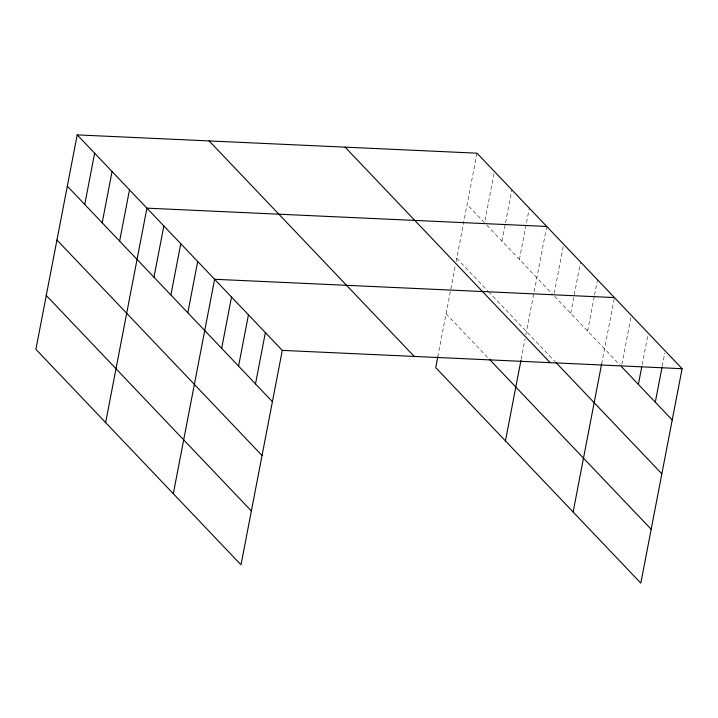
<?xml version="1.0" encoding="UTF-8"?>
<svg xmlns="http://www.w3.org/2000/svg" width="718" height="718" viewBox="0 0 718 718"><rect width="100%" height="100%" fill="white"/><g stroke="black" fill="none" stroke-linecap="round" stroke-linejoin="round"><path stroke-width="0.54" stroke-dasharray="3.59 2.69" d="M437.783 356.846L455.32 265.777M456.136 261.514L477.003 153.185M494.011 173.684L484.56 222.795L467.122 204.477M501.99 241.113L511.871 189.821M519.428 259.431L529.301 208.139M521.151 359.314L525.055 339.049M525.872 334.776L546.73 226.457M554.197 293.339L563.657 244.237M570.702 313.299L580.575 262.016M587.62 331.079L594.342 296.166M594.558 295.071L597.493 279.796M601.639 363.936L614.42 297.575M621.878 364.457L630.916 317.536M642.161 364.78L648.049 334.22M662.238 366.189L664.76 353.094M486.831 225.183L553.013 294.712M554.547 296.337L620.693 365.83M456.756 258.309L487.836 290.961M488.59 291.759L554.951 361.477M446.075 313.775L488.518 358.372"/><path stroke-width="1.08" d="M77.194 134.885L35.9 349.307L240.997 564.815L282.291 350.384L77.194 134.885L477.003 153.185L682.1 368.693L640.806 583.115L435.709 367.616L437.783 356.846M84.751 204.486L94.623 153.203M102.18 222.804L112.062 171.521M119.619 241.122L129.491 189.839M105.636 422.579L146.93 208.157L546.73 226.457M153.966 277.22L163.848 225.937M170.893 294.999L180.765 243.716M187.811 312.779L197.692 261.496M173.316 493.697L214.61 279.275L614.42 297.575M221.656 348.338L231.528 297.055M238.573 366.117L248.446 314.834M255.491 383.897L265.373 332.613M505.445 440.879L520.945 360.382M573.126 511.997L601.639 363.936M638.383 384.417L641.748 366.961M655.301 402.197L662.023 367.284M282.291 350.384L682.1 368.693M621.465 366.638L672.227 419.976M555.714 362.294L661.852 473.817M345.062 147.145L550.168 362.653M489.281 359.171L651.172 529.283M209.126 140.925L414.232 356.424M67.312 186.168L272.418 401.676M56.946 240.009L262.052 455.508M46.266 295.475L251.363 510.974"/></g></svg>
